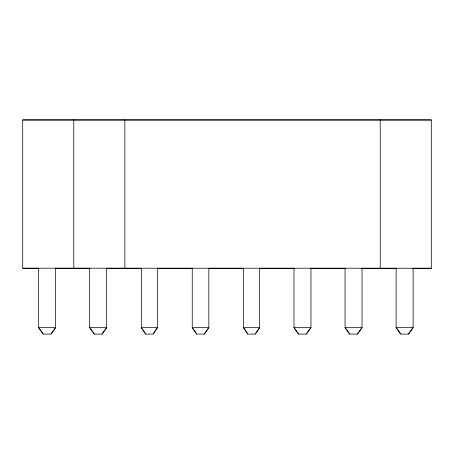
<?xml version="1.0" encoding="UTF-8"?>
<svg xmlns="http://www.w3.org/2000/svg" width="454" height="454" viewBox="0 0 454 454"><rect width="100%" height="100%" fill="white"/><g stroke="black" fill="none" stroke-linecap="round" stroke-linejoin="round"><path stroke-width="0.68" d="M255.279 334.065L259.643 327.533L243.469 327.533L247.833 334.087L255.279 334.087L259.643 327.572L259.643 268.218M141.319 268.218L141.319 327.572L145.683 334.087L153.129 334.087L157.493 327.572L157.493 268.218M204.345 334.065L208.823 327.533L192.241 327.533L196.713 334.087L204.345 334.087L208.823 327.572L208.823 268.218M51.013 334.065L55.598 327.533L38.601 327.533L43.187 334.087L51.013 334.087L55.598 327.572L55.598 268.218M102.088 334.065L106.673 327.533L89.676 327.533L94.262 334.087L102.088 334.087L106.673 327.572L106.673 268.218M306.388 334.065L310.973 327.533L293.976 327.533L298.562 334.087L306.388 334.087L310.973 327.572L310.973 268.218M357.463 334.087L362.048 327.533L345.051 327.533L349.637 334.065L357.463 334.087L362.048 327.572L362.048 268.218M408.538 334.087L413.123 327.533L396.126 327.533L400.712 334.065L408.538 334.087L413.123 327.572L413.123 268.218M22.7 119.998L431.3 119.998M22.7 268.195L431.3 268.24M39.016 268.28L22.7 268.28L22.7 119.913L431.3 119.913L431.3 268.28L412.856 268.28M55.331 268.28L90.091 268.28M106.406 268.28L141.166 268.28M157.481 268.28L192.019 268.28M208.812 268.28L243.316 268.28M259.631 268.28L294.391 268.28M310.706 268.28L345.466 268.28M361.781 268.28L396.541 268.28M298.562 334.087L293.976 327.572L293.976 268.218M94.262 334.087L89.676 327.572L89.676 268.218M43.187 334.087L38.601 327.572L38.601 268.218M196.713 334.087L192.241 327.572L192.241 268.218M247.833 334.087L243.469 327.572L243.469 268.218M400.712 334.065L396.126 327.572L396.126 268.218M380.225 119.913L380.225 268.28M349.637 334.065L345.051 327.572L345.051 268.218M153.129 334.087L157.493 327.533L141.319 327.533L145.683 334.087M124.85 119.913L124.85 268.28M73.775 119.913L73.775 268.28"/></g></svg>
